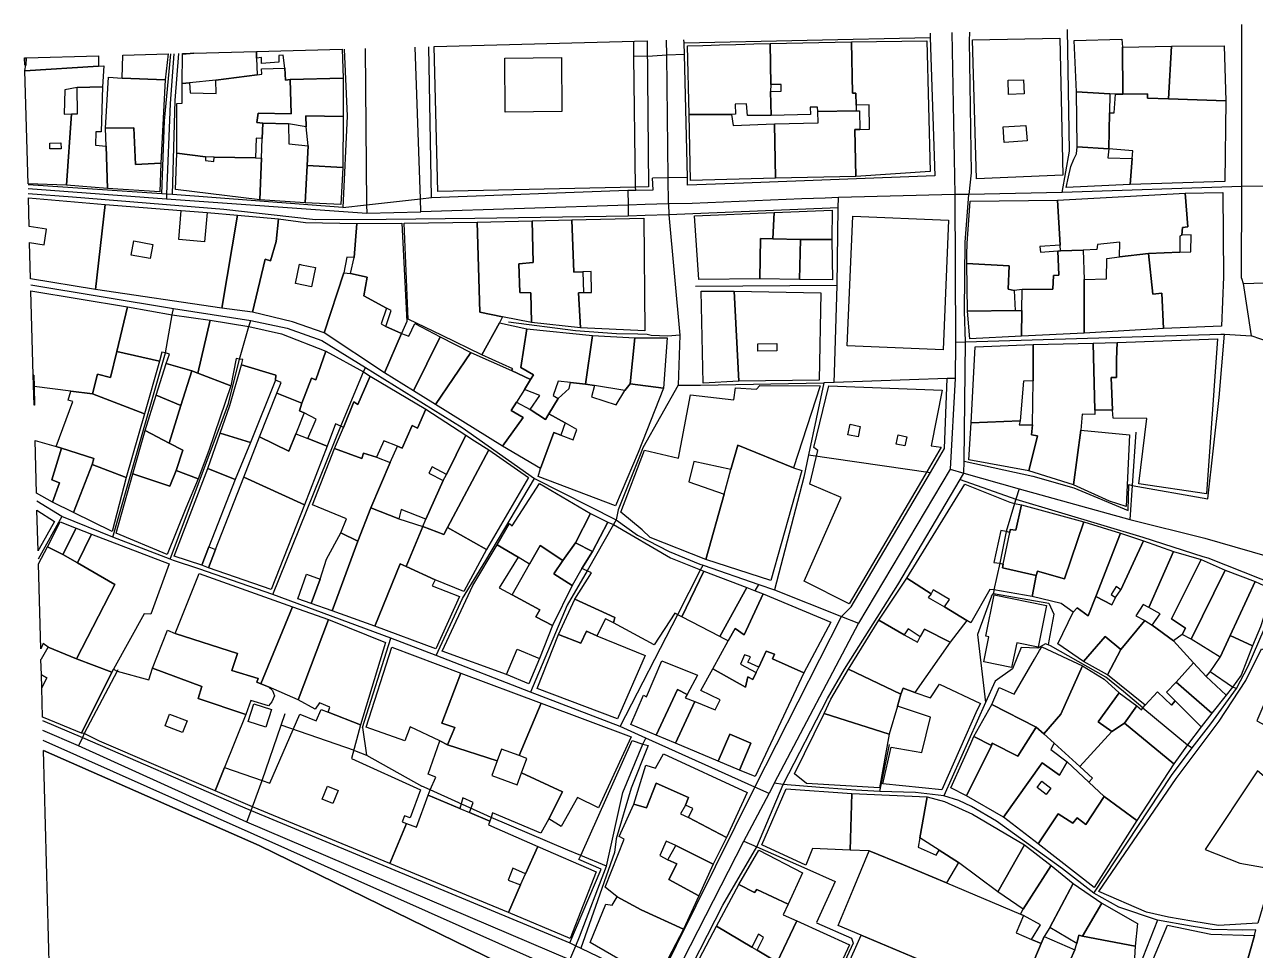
# Model space of a CAD drawing. Header units: millimetres. Extents: x 0 to 501, y 0 to 393.
# Drawn here: x 0 to 298.6, y 163.6 to 388.1 of the extents above; entities that cross this region are included whole.
import ezdxf

# ---------------------------------------------------------------- set-up
doc = ezdxf.new("R2010")
doc.units = ezdxf.units.MM

msp = doc.modelspace()

# ---------------------------------------------------------------- linework, layer by layer
at = {"layer": 'buildings'}
for points in [[(99.3612, 382.7451), (151.0214, 384.1521), (151.3718, 348.7636), (148.2211, 348.6871), (100.2836, 347.5873), (99.3612, 382.7451)], [(161.2234, 366.3137), (160.8455, 382.924), (164.5287, 383.0336), (168.6099, 383.154), (172.5292, 383.27), (176.9612, 383.4), (180.8599, 383.5248), (181.0505, 373.552), (180.9884, 371.8641), (181.0986, 366.0816), (175.4215, 366.0574), (175.1295, 368.8444), (172.4311, 368.771), (172.4954, 366.4063), (171.499, 366.3047), (161.2234, 366.3137)], [(181.0986, 366.0816), (180.9884, 371.8641), (183.5525, 371.9153), (183.5201, 373.6007), (181.0505, 373.552), (180.8599, 383.5248), (200.6106, 383.8948), (200.8478, 371.4639), (201.7113, 371.4874), (201.7572, 368.5633), (201.7875, 367.2039), (192.4492, 367.0055), (192.3858, 368.0938), (190.6108, 368.0734), (190.6467, 366.2577), (181.0986, 366.0816)], [(200.8478, 371.4639), (200.6106, 383.8948), (218.9334, 384.1423), (219.7359, 352.4416), (201.6942, 351.2889), (201.453, 362.6297), (202.681, 362.6538), (205.001, 362.745), (204.8812, 368.6297), (201.7572, 368.5633), (201.7113, 371.4874), (200.8478, 371.4639)], [(230.0049, 384.4065), (251.1935, 384.7786), (251.8826, 351.547), (230.9497, 350.7067), (230.0049, 384.4065)], [(254.672, 384.2212), (266.2415, 384.5457), (266.3477, 382.6294), (266.4617, 371.2571), (264.639, 371.254), (263.3409, 371.3212), (255.2412, 371.7527), (254.672, 384.2212)], [(266.4617, 371.2571), (266.3477, 382.6294), (278.271, 382.8517), (277.5194, 370.049), (272.4363, 370.2739), (272.4089, 371.2794), (266.4617, 371.2571)], [(277.5194, 370.049), (278.271, 382.8517), (291.0087, 382.9192), (291.4856, 369.6283), (277.5194, 370.049)], [(0.0482, 378.268), (0, 380.0388), (0.4015, 380.0498), (0.2868, 378.2847), (0.0482, 378.268)], [(0.4015, 380.0498), (17.9011, 380.5264), (17.8956, 377.9718), (0.0856, 376.8917), (0.083, 376.9857), (0.2868, 378.2847), (0.4015, 380.0498)], [(23.8188, 380.6876), (34.8568, 380.9882), (34.0863, 374.695), (23.631, 375.1093), (23.8188, 380.6876)], [(41.0282, 381.1563), (56.2212, 381.5701), (56.2699, 379.9381), (56.3853, 375.9445), (46.3623, 374.6097), (40.0123, 374.0084), (38.2009, 373.838), (38.3055, 380.912), (41.0282, 381.1563)], [(38.3149, 381.0824), (41.0282, 381.1563), (38.3055, 380.912), (38.3149, 381.0824)], [(56.2212, 381.5701), (77.0495, 382.1374), (77.3292, 375.1356), (64.4035, 374.7838), (63.3007, 374.6234), (63.1205, 377.5252), (62.7248, 380.6541), (61.6521, 380.6249), (61.6697, 378.9857), (57.4657, 378.6664), (57.4542, 380.0821), (56.2699, 379.9381), (56.2212, 381.5701)], [(116.5626, 366.8682), (116.4835, 379.9463), (130.2313, 380.1062), (130.305, 366.9814), (116.5626, 366.8682)], [(0.8302, 349.5158), (0.0856, 376.8917), (17.8956, 377.9718), (19.1896, 378.0536), (18.8886, 372.9866), (12.7431, 372.8101), (9.7322, 372.309), (9.5762, 366.3795), (11.3974, 366.4383), (10.1453, 349.1782), (0.8302, 349.5158)], [(36.8995, 356.9026), (36.9234, 368.9308), (38.1959, 369.0586), (38.2009, 373.838), (40.0123, 374.0084), (40.1679, 371.5159), (46.4502, 371.3793), (46.3623, 374.6097), (56.3853, 375.9445), (57.5626, 376.0977), (57.5009, 377.3723), (63.1205, 377.5252), (63.3007, 374.6234), (64.4035, 374.7838), (64.7107, 366.4726), (56.6261, 366.5974), (56.3636, 364.3356), (57.7729, 364.1504), (57.636, 360.4946), (56.1488, 360.566), (56.0564, 355.7748), (46.0119, 355.9767), (43.8643, 356.0021), (36.8995, 356.9026)], [(19.5994, 362.9908), (20.324, 375.3175), (23.631, 375.1093), (34.0863, 374.695), (33.0296, 354.4776), (26.8681, 354.1422), (26.5173, 363.0672), (19.5994, 362.9908)], [(56.3636, 364.3356), (56.6261, 366.5974), (64.7107, 366.4726), (64.4035, 374.7838), (77.3292, 375.1356), (77.2667, 365.7708), (68.2017, 365.9527), (68.2749, 363.2623), (64.0419, 364.0042), (57.7729, 364.1504), (56.3636, 364.3356)], [(238.5968, 374.5787), (242.3464, 374.7274), (242.4809, 371.2747), (238.7311, 371.1353), (238.5968, 374.5787)], [(10.1453, 349.1782), (11.3974, 366.4383), (12.8074, 366.4767), (12.7431, 372.8101), (18.8886, 372.9866), (18.5365, 362.1047), (17.2482, 362.0604), (17.2279, 358.8363), (19.7529, 358.5883), (20.1051, 348.3684), (10.1453, 349.1782)], [(255.348, 358.4144), (255.2412, 371.7527), (263.3409, 371.3212), (263.2443, 366.6882), (263.0491, 357.9907), (255.348, 358.4144)], [(263.0491, 357.9907), (263.2443, 366.6882), (264.3237, 366.7177), (264.639, 371.254), (266.4617, 371.2571), (272.4089, 371.2794), (272.4363, 370.2739), (277.5194, 370.049), (291.4856, 369.6283), (291.1682, 350.0551), (268.2548, 349.3005), (268.7505, 355.6399), (268.9029, 357.4794), (263.0491, 357.9907)], [(68.2749, 363.2623), (68.2017, 365.9527), (77.2667, 365.7708), (77.1896, 353.471), (68.5367, 353.8877), (68.81, 358.7304), (68.2749, 363.2623)], [(161.5849, 350.3086), (161.2234, 366.3137), (171.499, 366.3047), (171.9171, 363.5957), (181.9109, 364.0168), (182.1879, 350.8695), (161.5849, 350.3086)], [(182.1879, 350.8695), (181.9109, 364.0168), (192.5043, 364.24), (192.4492, 367.0055), (201.7875, 367.2039), (202.5838, 367.2162), (202.681, 362.6538), (201.453, 362.6297), (201.6942, 351.2889), (182.1879, 350.8695)], [(19.5994, 362.9908), (26.5173, 363.0672), (26.8681, 354.1422), (33.0296, 354.4776), (32.814, 347.5123), (20.1051, 348.3684), (19.7529, 358.5883), (19.5994, 362.9908)], [(57.0686, 345.6195), (57.4549, 355.7383), (57.636, 360.4946), (57.7729, 364.1504), (64.0419, 364.0042), (64.0725, 359.1605), (68.81, 358.7304), (68.5367, 353.8877), (68.0995, 344.8948), (57.0686, 345.6195)], [(237.4261, 363.274), (242.9517, 363.6574), (243.2158, 359.91), (237.6905, 359.5173), (237.4261, 363.274)], [(6.1531, 357.9482), (6.1289, 359.3357), (8.8214, 359.3809), (8.8326, 357.9745), (6.1531, 357.9482)], [(252.7058, 348.5882), (253.3035, 351.1851), (253.8562, 353.697), (254.5721, 355.4214), (255.1897, 356.7891), (255.348, 358.4144), (263.0491, 357.9907), (262.7844, 355.8127), (268.7505, 355.6399), (268.2548, 349.3005), (252.7058, 348.5882)], [(36.5987, 348.109), (36.8995, 356.9026), (43.8643, 356.0021), (43.8733, 355.1732), (45.9133, 354.884), (46.0119, 355.9767), (56.0564, 355.7748), (57.4549, 355.7383), (57.0686, 345.6195), (36.5987, 348.109)], [(68.0995, 344.8948), (68.5367, 353.8877), (77.1896, 353.471), (76.7524, 344.4781), (68.0995, 344.8948)], [(250.5755, 345.5023), (281.5918, 347.1949), (282.2597, 339.0333), (280.968, 338.8677), (280.8021, 337.0278), (280.2615, 336.7988), (280.2658, 332.9233), (272.7128, 332.6151), (265.614, 331.7416), (265.719, 335.322), (260.3397, 334.7748), (260.156, 333.5866), (256.8069, 333.3557), (251.3012, 333.2337), (251.2637, 334.6115), (250.5755, 345.5023)], [(272.7128, 332.6151), (280.2658, 332.9233), (282.9635, 333.0247), (283.0621, 337.0894), (280.8021, 337.0278), (280.968, 338.8677), (282.2597, 339.0333), (281.5918, 347.1949), (290.7012, 347.3686), (290.8812, 326.8866), (290.368, 314.9942), (276.3546, 314.4168), (275.8932, 322.9287), (273.7307, 322.758), (272.7128, 332.6151)], [(1.1116, 339.1689), (0.9241, 346.0615), (19.5763, 344.4784), (17.2201, 323.8809), (1.458, 326.4323), (1.2177, 335.2691), (4.7123, 334.7204), (5.3116, 338.5005), (1.1116, 339.1689)], [(17.2201, 323.8809), (19.5763, 344.4784), (37.945, 343.0403), (44.272, 342.5044), (51.6549, 341.8667), (47.8388, 319.3476), (17.2201, 323.8809)], [(228.6136, 330.1376), (228.6357, 332.2996), (228.6704, 334.993), (229.3834, 345.2512), (250.5755, 345.5023), (251.2637, 334.6115), (246.3043, 334.2621), (246.457, 332.8688), (250.6601, 333.2255), (250.9225, 327.3074), (249.6272, 327.2721), (249.5029, 323.9055), (242.052, 323.8144), (240.1188, 323.6499), (238.5991, 323.9253), (238.8777, 329.56), (228.6136, 330.1376)], [(37.4289, 335.9551), (37.945, 343.0403), (44.272, 342.5044), (43.6085, 335.3779), (37.4289, 335.9551)], [(47.8388, 319.3476), (51.6549, 341.8667), (61.5618, 341.0183), (61.0434, 335.5075), (59.6514, 330.8394), (58.3314, 331.2134), (55.2991, 318.3487), (47.8388, 319.3476)], [(55.2991, 318.3487), (58.3314, 331.2134), (59.6514, 330.8394), (61.0434, 335.5075), (61.5618, 341.0183), (68.19, 340.0807), (80.631, 339.8882), (79.9252, 331.5867), (78.2151, 331.6612), (77.4197, 327.8944), (72.6857, 313.3065), (64.9967, 316.0133), (55.2991, 318.3487)], [(109.8297, 340.1517), (123.1665, 340.5333), (123.4014, 330.4128), (119.9462, 330.1138), (120.1364, 323.1223), (122.8447, 323.0842), (122.9939, 315.868), (115.9215, 317.25), (110.4498, 318.3588), (109.8297, 340.1517)], [(120.1364, 323.1223), (119.9462, 330.1138), (123.4014, 330.4128), (123.1665, 340.5333), (132.7749, 340.7297), (133.2676, 328.082), (135.4467, 328.1413), (135.5843, 323.0863), (134.3767, 323.0534), (134.8504, 314.579), (122.9939, 315.868), (122.8447, 323.0842), (120.1364, 323.1223)], [(132.7749, 340.7297), (150.2686, 341.1779), (150.5064, 313.8406), (134.8504, 314.579), (134.3767, 323.0534), (135.5843, 323.0863), (137.5744, 323.1404), (137.4773, 328.1966), (135.4467, 328.1413), (133.2676, 328.082), (132.7749, 340.7297)], [(162.5409, 341.7263), (181.8221, 342.4841), (181.5629, 336.1325), (178.5635, 336.1999), (178.3842, 326.4221), (163.5631, 326.2515), (162.5409, 341.7263)], [(181.5629, 336.1325), (181.8221, 342.4841), (195.9621, 343.1206), (195.8856, 336.0101), (188.2161, 336.0156), (181.5629, 336.1325)], [(199.6129, 310.2026), (200.9452, 341.6073), (224.1689, 340.6373), (222.8369, 309.2232), (199.6129, 310.2026)], [(79.0789, 327.7066), (79.9252, 331.5867), (80.631, 339.8882), (91.5333, 339.924), (92.7228, 316.0597), (91.4713, 313.1748), (87.6365, 314.9151), (88.9304, 318.7235), (87.793, 319.3354), (82.3319, 322.2891), (83.0988, 326.8564), (79.0789, 327.7066)], [(92.0727, 339.948), (109.8297, 340.1517), (110.4498, 318.3588), (115.9215, 317.25), (115.1914, 315.7954), (110.9406, 308.0123), (101.2876, 312.678), (93.0984, 316.6475), (92.0727, 339.948)], [(25.8921, 332.1941), (26.521, 335.6304), (31.0873, 334.795), (30.4584, 331.3588), (25.8921, 332.1941)], [(178.3842, 326.4221), (178.5635, 336.1999), (181.5629, 336.1325), (188.2161, 336.0156), (188.0362, 326.2564), (178.3842, 326.4221)], [(188.0362, 326.2564), (188.2161, 336.0156), (195.8856, 336.0101), (196.0459, 326.1577), (188.0362, 326.2564)], [(241.8326, 312.5355), (241.9535, 318.7529), (242.052, 323.8144), (249.5029, 323.9055), (249.6272, 327.2721), (250.9225, 327.3074), (250.6601, 333.2255), (251.3012, 333.2337), (256.8069, 333.3557), (257.1148, 326.2649), (257.1112, 313.2591), (241.8326, 312.5355)], [(257.1112, 313.2591), (257.1148, 326.2649), (262.5051, 326.4117), (262.5863, 331.361), (265.614, 331.7416), (272.7128, 332.6151), (273.7307, 322.758), (275.8932, 322.9287), (276.3546, 314.4168), (257.1112, 313.2591)], [(65.7438, 325.2755), (66.6763, 329.9591), (67.1719, 329.8608), (70.5657, 329.1892), (69.6265, 324.5054), (65.7438, 325.2755)], [(228.7865, 318.5806), (228.6136, 330.1376), (238.8777, 329.56), (238.5991, 323.9253), (240.1188, 323.6499), (240.3542, 318.7279), (228.7865, 318.5806)], [(72.6857, 313.3065), (77.4197, 327.8944), (79.0789, 327.7066), (83.0988, 326.8564), (82.3319, 322.2891), (87.793, 319.3354), (86.5131, 315.5087), (87.6365, 314.9151), (91.4713, 313.1748), (87.2886, 303.6328), (72.6857, 313.3065)], [(2.0925, 303.1038), (1.5363, 323.5537), (24.9701, 319.6757), (22.3423, 308.8158), (20.8186, 302.5324), (17.6581, 303.3128), (16.4919, 298.5297), (11.1741, 299.1956), (2.293, 300.3049), (2.217, 303.0978), (2.0925, 303.1038)], [(164.6643, 301.1737), (164.1666, 323.4264), (172.1662, 323.4486), (173.3142, 301.6142), (164.6643, 301.1737)], [(172.1662, 323.4486), (193.1604, 323.0326), (192.7791, 301.8274), (173.3142, 301.6142), (172.1662, 323.4486)], [(22.3423, 308.8158), (24.9701, 319.6757), (35.8117, 317.7254), (45.0221, 316.4201), (42.0167, 303.5562), (40.5428, 304.131), (34.3775, 305.9197), (35.193, 308.2058), (34.2197, 308.4961), (33.3298, 308.6955), (32.7147, 306.4894), (22.3423, 308.8158)], [(228.7865, 318.5806), (240.3542, 318.7279), (241.9535, 318.7529), (241.8326, 312.5355), (229.3206, 311.8593), (228.7865, 318.5806)], [(42.0167, 303.5562), (45.0221, 316.4201), (54.3876, 314.8769), (62.2952, 313.0703), (73.1226, 308.9117), (70.6313, 301.9684), (69.6354, 302.3419), (67.2422, 296.2584), (61.1734, 298.7205), (62.2244, 301.2831), (60.9113, 301.8996), (60.9804, 303.0846), (52.5958, 305.5489), (52.9648, 306.8726), (52.1058, 306.9331), (51.3104, 307.135), (50.0068, 300.457), (42.0167, 303.5562)], [(87.2886, 303.6328), (91.4713, 313.1748), (93.1839, 312.5134), (94.7131, 315.6108), (100.789, 312.3943), (94.3272, 299.2779), (87.2886, 303.6328)], [(110.9406, 308.0123), (115.1914, 315.7954), (121.8688, 314.2909), (120.4222, 304.9351), (123.4877, 303.1832), (122.764, 301.9896), (118.1532, 304.2119), (118.4861, 304.6308), (110.9406, 308.0123)], [(120.4222, 304.9351), (121.8688, 314.2909), (137.8243, 312.7221), (136.0592, 300.9261), (132.4163, 301.3207), (129.4777, 301.632), (128.2762, 298.1522), (129.4771, 297.4396), (127.21, 293.6699), (126.3765, 292.2964), (122.6363, 294.7752), (125.035, 298.1758), (121.2887, 299.639), (122.764, 301.9896), (123.4877, 303.1832), (120.4222, 304.9351)], [(94.3272, 299.2779), (100.789, 312.3943), (108.2384, 308.5723), (99.6905, 295.9488), (94.3272, 299.2779)], [(136.0592, 300.9261), (137.8243, 312.7221), (148.0954, 312.1353), (146.8925, 301.016), (145.6273, 299.3791), (138.2494, 300.5758), (136.0592, 300.9261)], [(146.8925, 301.016), (148.0954, 312.1353), (155.8739, 312.0955), (154.9966, 299.9323), (146.8925, 301.016)], [(177.9087, 308.9222), (177.8873, 310.7011), (182.5032, 310.7708), (182.5249, 308.9827), (177.9087, 308.9222)], [(243.6473, 279.8656), (245.7173, 288.3906), (244.3075, 288.5944), (244.5648, 291.0423), (244.7133, 301.7044), (244.6901, 310.4892), (259.2563, 310.8486), (259.6855, 294.5938), (259.634, 293.5117), (256.5853, 293.6523), (256.2595, 289.7491), (254.494, 276.4903), (243.6473, 279.8656)], [(259.6855, 294.5938), (259.2563, 310.8486), (265.0996, 310.9705), (264.8998, 306.9031), (264.9113, 302.5154), (263.6227, 302.4803), (263.939, 294.5886), (259.6855, 294.5938)], [(263.6227, 302.4803), (264.9113, 302.5154), (264.8998, 306.9031), (265.0996, 310.9705), (289.4607, 311.8671), (286.7233, 274.3124), (270.3052, 276.7533), (272.3043, 292.5898), (264.1404, 292.6469), (263.939, 294.5886), (263.6227, 302.4803)], [(16.4919, 298.5297), (17.6581, 303.3128), (20.8186, 302.5324), (22.3423, 308.8158), (32.7147, 306.4894), (29.0988, 293.73), (16.4919, 298.5297)], [(66.698, 294.4268), (67.2422, 296.2584), (69.6354, 302.3419), (70.6313, 301.9684), (73.1226, 308.9117), (82.2393, 303.8587), (83.8798, 302.8692), (80.8335, 295.976), (79.8443, 296.6013), (77.3537, 290.3753), (76.6967, 290.7022), (75.4397, 291.2456), (73.4325, 285.862), (68.7381, 287.6814), (70.7775, 292.3764), (67.8193, 293.9077), (66.698, 294.4268)], [(99.6905, 295.9488), (108.2384, 308.5723), (118.1532, 304.2119), (122.764, 301.9896), (121.2887, 299.639), (119.3347, 296.5207), (118.0864, 294.5116), (120.9422, 292.7727), (115.986, 285.8554), (99.6905, 295.9488)], [(229.6252, 291.5019), (230.6022, 309.9192), (244.6901, 310.4892), (244.7133, 301.7044), (242.3386, 301.6397), (241.5219, 291.9656), (229.6252, 291.5019)], [(31.8934, 298.2127), (34.3775, 305.9197), (40.5428, 304.131), (37.9098, 295.6932), (31.8934, 298.2127)], [(47.4361, 288.9837), (49.7989, 295.6906), (52.5958, 305.5489), (60.9804, 303.0846), (60.9113, 301.8996), (54.8295, 286.7253), (47.4361, 288.9837)], [(2.2917, 295.7811), (2.0925, 303.1038), (2.217, 303.0978), (2.293, 300.3049), (2.4161, 295.7805), (2.2917, 295.7811)], [(35.0732, 286.5512), (37.9098, 295.6932), (40.5428, 304.131), (42.0167, 303.5562), (50.0068, 300.457), (44.7211, 284.8013), (42.1333, 277.9299), (36.7587, 279.9358), (38.3583, 284.917), (35.0732, 286.5512)], [(75.1835, 285.2761), (77.3537, 290.3753), (79.8443, 296.6013), (80.8335, 295.976), (83.8798, 302.8692), (97.3782, 294.8331), (95.3495, 290.2408), (94.0502, 290.8483), (91.5991, 285.406), (90.4598, 285.8408), (87.1236, 287.1196), (85.3943, 283.1876), (82.2346, 284.1823), (81.8381, 282.8765), (75.1835, 285.2761)], [(7.6433, 285.7864), (11.6815, 296.6753), (10.5929, 296.9811), (11.1741, 299.1956), (16.4919, 298.5297), (29.0988, 293.73), (24.6591, 278.2464), (16.4239, 281.4229), (16.8109, 282.8309), (8.9632, 285.4124), (7.6433, 285.7864)], [(57.0188, 288.1451), (61.1734, 298.7205), (67.2422, 296.2584), (66.698, 294.4268), (67.8193, 293.9077), (65.776, 288.8585), (64.0742, 284.6571), (57.0188, 288.1451)], [(124.5989, 278.4783), (125.2071, 280.442), (128.3915, 289.2023), (130.1111, 288.5317), (133.0789, 287.392), (134.0095, 289.9142), (131.1239, 291.5033), (127.21, 293.6699), (129.4771, 297.4396), (132.118, 299.8778), (132.4163, 301.3207), (136.0592, 300.9261), (138.2494, 300.5758), (137.567, 297.8647), (143.5426, 295.8567), (145.6273, 299.3791), (146.8925, 301.016), (154.9966, 299.9323), (148.8534, 284.2905), (143.357, 271.4239), (124.5989, 278.4783)], [(144.6961, 269.8486), (150.3758, 284.9095), (158.6853, 282.9743), (161.5691, 298.3131), (172.0744, 297.0619), (172.4806, 299.9983), (177.5787, 299.7179), (178.3994, 300.5694), (193.038, 300.5022), (186.5507, 280.6399), (173.0271, 286.1224), (171.3853, 280.2177), (162.3394, 282.1701), (161.1789, 277.1822), (169.7315, 274.2567), (165.3089, 258.4009), (151.7491, 263.7241), (149.8567, 265.5358), (144.6961, 269.8486)], [(189.1287, 253.152), (198.1433, 273.4278), (190.5473, 276.6774), (192.4724, 284.8258), (191.5144, 285.545), (195.1581, 300.4947), (222.6586, 299.4082), (219.9204, 285.9179), (222.4194, 285.632), (218.4382, 278.8623), (200.0543, 247.6268), (189.1287, 253.152)], [(29.2103, 289.6338), (31.8934, 298.2127), (37.9098, 295.6932), (35.0732, 286.5512), (29.2103, 289.6338)], [(115.986, 285.8554), (120.9422, 292.7727), (118.0864, 294.5116), (119.3347, 296.5207), (122.6363, 294.7752), (126.3765, 292.2964), (127.21, 293.6699), (131.1239, 291.5033), (130.1111, 288.5317), (128.3915, 289.2023), (125.2071, 280.442), (115.986, 285.8554)], [(84.0008, 270.8799), (88.6767, 281.898), (90.4598, 285.8408), (91.5991, 285.406), (94.0502, 290.8483), (95.3495, 290.2408), (97.3782, 294.8331), (107.0486, 288.5375), (102.3722, 279.0286), (98.8521, 280.8613), (98.0364, 279.3299), (101.5362, 277.4966), (97.3624, 268.1225), (91.3555, 270.5397), (90.7694, 268.2598), (84.0008, 270.8799)], [(199.7407, 288.6478), (200.2732, 291.1591), (202.7243, 290.6482), (202.2053, 288.1373), (199.7407, 288.6478)], [(229.1, 282.5252), (229.6252, 291.5019), (241.5219, 291.9656), (241.3303, 291.066), (244.5648, 291.0423), (244.3075, 288.5944), (245.7173, 288.3906), (243.6473, 279.8656), (229.1, 282.5252)], [(254.494, 276.4903), (256.2595, 289.7491), (268.0592, 288.5706), (267.2698, 271.2018), (263.2574, 272.518), (254.494, 276.4903)], [(2.871, 274.4828), (2.5241, 287.2352), (7.6433, 285.7864), (8.9632, 285.4124), (6.5871, 277.7083), (8.4358, 277.0039), (6.7829, 272.2449), (2.871, 274.4828)], [(26.2744, 279.1754), (29.2103, 289.6338), (35.0732, 286.5512), (38.3583, 284.917), (36.7587, 279.9358), (35.2557, 276.1217), (26.2744, 279.1754)], [(44.4406, 280.4708), (47.4361, 288.9837), (54.8295, 286.7253), (51.0628, 277.7722), (44.4406, 280.4708)], [(53.1807, 278.3423), (57.0188, 288.1451), (64.0742, 284.6571), (65.776, 288.8585), (68.7381, 287.6814), (73.4325, 285.862), (67.8857, 271.6153), (53.1807, 278.3423)], [(96.6537, 266.3797), (97.3624, 268.1225), (101.5362, 277.4966), (102.3722, 279.0286), (107.0486, 288.5375), (109.131, 287.1874), (112.6354, 284.9351), (102.5679, 266.1307), (101.6747, 264.4667), (96.6537, 266.3797)], [(211.4566, 286.3303), (211.9147, 288.5973), (214.0667, 288.1622), (213.6016, 285.9042), (211.4566, 286.3303)], [(6.5871, 277.7083), (8.9632, 285.4124), (16.8109, 282.8309), (16.4239, 281.4229), (11.8523, 269.7928), (6.7829, 272.2449), (8.4358, 277.0039), (6.5871, 277.7083)], [(69.8354, 271.6683), (75.1835, 285.2761), (81.8381, 282.8765), (82.2346, 284.1823), (85.3943, 283.1876), (88.6767, 281.898), (84.0008, 270.8799), (80.878, 262.8294), (76.711, 264.8681), (78.1315, 268.242), (69.8354, 271.6683)], [(102.5679, 266.1307), (112.6354, 284.9351), (122.234, 278.3021), (112.0903, 260.8093), (102.5679, 266.1307)], [(165.3089, 258.4009), (169.7315, 274.2567), (171.3853, 280.2177), (173.0271, 286.1224), (186.5507, 280.6399), (188.5616, 279.9307), (181.0845, 253.2777), (165.3089, 258.4009)], [(11.8523, 269.7928), (16.4239, 281.4229), (24.6591, 278.2464), (21.2534, 265.204), (11.8523, 269.7928)], [(22.223, 264.8018), (26.2744, 279.1754), (35.2557, 276.1217), (36.7587, 279.9358), (42.1333, 277.9299), (39.1195, 270.8326), (34.5991, 259.5579), (22.223, 264.8018)], [(36.2898, 259.2033), (44.4406, 280.4708), (51.0628, 277.7722), (44.6742, 261.4624), (42.96, 256.9718), (36.2898, 259.2033)], [(44.5906, 256.3454), (46.3116, 260.8361), (53.1807, 278.3423), (67.8857, 271.6153), (59.7816, 251.1129), (44.5906, 256.3454)], [(114.6582, 261.9599), (117.6844, 267.1104), (118.3335, 266.5784), (124.9403, 276.8479), (137.3384, 269.5552), (133.6498, 262.4488), (130.5459, 258.172), (125.0529, 261.7956), (122.49, 257.2353), (119.7224, 258.9581), (114.6582, 261.9599)], [(214.0211, 253.8857), (228.1059, 276.6381), (239.0262, 272.2959), (240.2035, 271.9553), (241.86, 271.6184), (240.5089, 265.4514), (239.0856, 265.6549), (239.0052, 264.8887), (238.1125, 265.1905), (236.8246, 265.379), (235.1978, 257.6859), (236.6006, 257.4912), (237.4585, 257.2258), (237.2657, 256.3727), (245.4588, 254.4996), (244.4961, 249.4425), (235.1305, 250.9856), (234.2099, 251.0723), (229.5483, 243.0077), (228.6284, 243.5696), (223.1975, 246.8967), (224.4391, 248.6541), (220.4785, 251.043), (219.9652, 250.0602), (214.0211, 253.8857)], [(3.2524, 260.4605), (2.9833, 270.352), (7.2528, 267.6274), (3.5377, 260.9955), (3.2524, 260.4605)], [(74.6471, 245.9368), (80.878, 262.8294), (84.0008, 270.8799), (90.7694, 268.2598), (96.6537, 266.3797), (92.5838, 256.6637), (91.1551, 257.3142), (84.9975, 242.1938), (74.6471, 245.9368)], [(133.6498, 262.4488), (137.3384, 269.5552), (141.481, 267.4227), (137.7924, 260.3163), (133.6498, 262.4488)], [(237.2657, 256.3727), (237.4585, 257.2258), (239.0052, 264.8887), (239.0856, 265.6549), (240.5089, 265.4514), (241.86, 271.6184), (256.9797, 267.5211), (252.2855, 253.7167), (245.7465, 255.5882), (245.4588, 254.4996), (237.2657, 256.3727)], [(5.5435, 261.4693), (8.5991, 267.5243), (12.5036, 265.9535), (9.2599, 259.6139), (5.5435, 261.4693)], [(9.2599, 259.6139), (12.5036, 265.9535), (16.1876, 264.5444), (12.8669, 257.56), (9.2599, 259.6139)], [(92.5838, 256.6637), (96.6537, 266.3797), (101.6747, 264.4667), (102.5679, 266.1307), (112.0903, 260.8093), (106.5538, 250.6528), (99.598, 253.454), (92.5838, 256.6637)], [(133.4819, 248.7771), (137.542, 255.1296), (136.4894, 255.604), (135.2234, 256.231), (137.7924, 260.3163), (141.481, 267.4227), (142.8407, 266.8262), (156.6844, 258.7623), (164.758, 255.5723), (159.4634, 244.472), (157.7714, 245.3669), (152.754, 237.7213), (142.8478, 243.0042), (143.2379, 244.3005), (133.4819, 248.7771)], [(244.4961, 249.4425), (245.4588, 254.4996), (245.7465, 255.5882), (252.2855, 253.7167), (256.9797, 267.5211), (265.9201, 264.7367), (259.8831, 249.4144), (258.0397, 244.7153), (255.3934, 246.6929), (254.4301, 245.6232), (251.4571, 247.6943), (244.4961, 249.4425)], [(12.6227, 234.2716), (21.8548, 252.2798), (12.8669, 257.56), (16.1876, 264.5444), (35.1061, 257.2985), (30.6374, 245.1122), (29.0418, 245.1992), (21.5546, 231.7941), (21.1618, 231.094), (12.6227, 234.2716)], [(69.5627, 247.699), (71.6834, 253.6261), (73.2135, 258.4284), (76.711, 264.8681), (80.878, 262.8294), (74.6471, 245.9368), (69.5627, 247.699)], [(250.6624, 237.9556), (254.4301, 245.6232), (255.3934, 246.6929), (258.0397, 244.7153), (259.8831, 249.4144), (263.8011, 247.3504), (264.7112, 249.136), (265.9568, 250.996), (271.4596, 262.8753), (278.7792, 260.3543), (272.7766, 246.7471), (271.3596, 247.4631), (269.5838, 244.741), (271.7891, 243.5899), (265.9318, 236.5455), (262.1738, 239.6759), (256.938, 233.6081), (250.6624, 237.9556)], [(259.8831, 249.4144), (265.9201, 264.7367), (271.4596, 262.8753), (265.9568, 250.996), (264.8538, 251.8324), (263.6115, 249.8514), (264.7112, 249.136), (263.8011, 247.3504), (259.8831, 249.4144)], [(3.8982, 236.7151), (3.3371, 257.3465), (5.5435, 261.4693), (9.2599, 259.6139), (12.8669, 257.56), (21.8548, 252.2798), (12.6227, 234.2716), (5.7404, 237.1029), (4.5199, 238.0386), (3.8982, 236.7151)], [(42.96, 256.9718), (44.6742, 261.4624), (46.3116, 260.8361), (44.5906, 256.3454), (42.96, 256.9718)], [(101.2711, 236.1337), (108.7701, 252.0733), (114.6582, 261.9599), (119.7224, 258.9581), (115.1721, 251.5115), (118.3238, 249.8179), (125.0388, 246.1902), (124.0063, 244.4385), (128.0524, 242.3779), (124.9484, 234.3838), (122.3478, 228.2294), (116.9116, 230.513), (101.2711, 236.1337)], [(118.3238, 249.8179), (122.49, 257.2353), (125.0529, 261.7956), (130.5459, 258.172), (128.3738, 254.88), (132.8509, 252.1138), (128.0524, 242.3779), (124.0063, 244.4385), (125.0388, 246.1902), (118.3238, 249.8179)], [(128.3738, 254.88), (130.5459, 258.172), (133.6498, 262.4488), (137.7924, 260.3163), (135.2234, 256.231), (132.8509, 252.1138), (128.3738, 254.88)], [(272.7766, 246.7471), (278.7792, 260.3543), (285.4287, 258.3926), (278.2453, 244.0173), (281.6494, 241.7343), (280.8269, 240.2027), (278.7232, 238.6175), (273.5484, 242.4546), (275.5195, 245.1914), (272.7766, 246.7471)], [(84.9975, 242.1938), (91.1551, 257.3142), (92.5838, 256.6637), (99.598, 253.454), (98.9081, 252.0099), (105.5068, 249.4318), (99.7909, 236.6897), (84.9975, 242.1938)], [(278.2453, 244.0173), (285.4287, 258.3926), (291.2853, 255.7945), (283.0252, 239.0607), (280.8269, 240.2027), (281.6494, 241.7343), (278.2453, 244.0173)], [(36.4962, 240.4456), (42.3388, 254.9891), (64.9727, 246.922), (57.2844, 228.257), (56.3762, 228.6329), (56.6703, 229.4887), (50.2499, 231.4661), (51.6774, 235.5762), (36.4962, 240.4456)], [(66.297, 248.8679), (68.4312, 254.7953), (71.6834, 253.6261), (69.5627, 247.699), (66.297, 248.8679)], [(159.4634, 244.472), (164.758, 255.5723), (175.2442, 251.5536), (168.6813, 239.6735), (159.4634, 244.472)], [(207.2839, 243.6964), (214.0211, 253.8857), (219.9652, 250.0602), (219.2472, 249.1555), (223.1975, 246.8967), (228.6284, 243.5696), (224.5981, 238.3544), (218.3756, 241.4923), (217.3249, 239.6656), (214.3692, 241.5975), (213.3971, 240.1084), (207.2839, 243.6964)], [(283.0252, 239.0607), (291.2853, 255.7945), (298.5371, 253.0387), (292.4801, 239.9425), (290.0775, 234.7064), (283.0252, 239.0607)], [(168.6813, 239.6735), (175.2442, 251.5536), (177.236, 250.8066), (179.1607, 250.0391), (174.571, 240.076), (172.3613, 241.6369), (170.7141, 238.6574), (169.7092, 239.1145), (168.6813, 239.6735)], [(292.4801, 239.9425), (298.5371, 253.0387), (302.8026, 251.1053), (299.8973, 242.0172), (297.8825, 237.4158), (292.4801, 239.9425)], [(129.4962, 240.1813), (133.4819, 248.7771), (143.2379, 244.3005), (142.8478, 243.0042), (140.9499, 244.024), (138.8211, 239.8854), (136.313, 241.0004), (134.9821, 238.0574), (129.4962, 240.1813)], [(166.943, 231.8562), (170.7141, 238.6574), (172.3613, 241.6369), (174.571, 240.076), (179.1607, 250.0391), (195.6386, 243.1744), (189.0996, 230.9129), (181.4199, 234.2627), (181.9144, 235.4407), (179.9577, 236.1421), (178.1181, 232.2909), (175.5006, 233.4587), (176.1132, 234.7611), (174.6891, 235.244), (173.6642, 232.9615), (177.5055, 230.9885), (176.6943, 229.2895), (175.4762, 229.8899), (174.9092, 227.4056), (166.943, 231.8562)], [(232.7151, 233.5965), (233.96, 239.6436), (233.2066, 239.801), (235.2697, 249.8161), (247.9538, 247.2272), (245.877, 237.1228), (240.7013, 238.1822), (239.4784, 232.2135), (232.7151, 233.5965)], [(57.2844, 228.257), (64.9727, 246.922), (73.7194, 243.8061), (66.3637, 224.3302), (59.1689, 227.4791), (57.2844, 228.257)], [(66.3637, 224.3302), (73.7194, 243.8061), (87.568, 238.2856), (81.5292, 218.3052), (73.6212, 221.3601), (74.0735, 222.6022), (71.5685, 223.6054), (70.5299, 222.0772), (66.3637, 224.3302)], [(199.9327, 231.7575), (207.2839, 243.6964), (213.3971, 240.1084), (216.6116, 238.3419), (217.3249, 239.6656), (218.3756, 241.4923), (224.6033, 238.3551), (215.9849, 226.1483), (213.1283, 227.1698), (212.6268, 225.7494), (199.9327, 231.7575)], [(262.7289, 230.4491), (265.9318, 236.5455), (271.7891, 243.5899), (273.5484, 242.4546), (278.7232, 238.6175), (283.6077, 233.2911), (279.42, 228.6492), (277.0163, 226.1801), (279.16, 224.0678), (278.2772, 223.0189), (274.8334, 226.2604), (271.8958, 223.0687), (262.7289, 230.4491)], [(31.0407, 232.0242), (34.6724, 241.2252), (36.4962, 240.4456), (51.6774, 235.5762), (50.2499, 231.4661), (56.6703, 229.4887), (56.3762, 228.6329), (57.2844, 228.257), (59.1689, 227.4791), (60.151, 226.6208), (60.6174, 225.3571), (60.0168, 223.8594), (59.1729, 222.8676), (54.8626, 224.213), (53.674, 220.7522), (42.1375, 224.668), (42.9957, 227.6167), (31.0407, 232.0242)], [(124.3764, 227.1201), (129.4962, 240.1813), (134.9821, 238.0574), (136.313, 241.0004), (138.8211, 239.8854), (150.5225, 235.1265), (143.8669, 219.7036), (124.3764, 227.1201)], [(256.938, 233.6081), (262.1738, 239.6759), (265.9318, 236.5455), (262.7289, 230.4491), (256.938, 233.6081)], [(286.7092, 229.9751), (287.6157, 231.1457), (290.0775, 234.7064), (292.4801, 239.9425), (297.8825, 237.4158), (295.1653, 230.3452), (293.0306, 227.4175), (291.5044, 225.4475), (286.7092, 229.9751)], [(4.0708, 230.371), (3.9696, 234.0912), (4.0755, 234.272), (5.7404, 237.1029), (12.6227, 234.2716), (21.1618, 231.094), (13.8421, 216.2495), (4.5424, 220.0865), (4.3483, 220.1668), (4.1563, 227.2277), (5.4027, 229.6592), (4.0708, 230.371)], [(82.9097, 217.6907), (89.0987, 237.1161), (105.8508, 230.8362), (101.1916, 218.7099), (104.3541, 217.6127), (102.6303, 213.4759), (100.7487, 214.3936), (93.534, 217.7748), (92.2155, 214.3757), (82.9097, 217.6907)], [(116.9116, 230.513), (119.5189, 236.6676), (124.9484, 234.3838), (122.3478, 228.2294), (116.9116, 230.513)], [(157.9474, 213.8542), (162.5741, 223.9488), (167.5772, 221.9515), (168.7212, 224.3211), (164.0345, 226.5971), (166.943, 231.8562), (174.9092, 227.4056), (175.4762, 229.8899), (176.6943, 229.2895), (177.5055, 230.9885), (178.1181, 232.2909), (179.9577, 236.1421), (181.9144, 235.4407), (181.4199, 234.2627), (189.0996, 230.9129), (177.2818, 205.7256), (173.4315, 207.2884), (176.2367, 213.8583), (171.0936, 216.0381), (168.2881, 209.4775), (157.9474, 213.8542)], [(234.6447, 223.2093), (236.4556, 227.3672), (240.0853, 225.7239), (245.0061, 234.1868), (246.2184, 236.2787), (246.773, 237.2348), (256.6338, 232.6309), (251.4452, 220.8626), (247.2603, 216.1184), (245.4684, 217.7093), (234.6447, 223.2093)], [(260.6704, 177.8763), (279.3957, 205.255), (289.8124, 219.1594), (296.2607, 229.0428), (300.1166, 236.6941), (325.253, 226.7396), (323.2431, 219.4832), (302.2292, 226.8017), (298.9847, 219.2602), (308.5245, 214.0513), (302.4847, 204.2908), (299.1265, 207.1154), (286.4666, 188.0724), (294.8338, 184.7694), (303.1106, 183.2993), (299.1874, 170.1866), (289.6293, 169.6188), (283.2197, 170.7019), (277.5698, 171.6567), (272.1824, 172.8888), (260.6704, 177.8763)], [(147.0767, 218.3563), (150.1241, 225.4545), (150.8779, 225.0465), (154.615, 233.8404), (163.2653, 230.3028), (160.7451, 225.6598), (158.3969, 226.8536), (153.2701, 215.7858), (147.0767, 218.3563)], [(279.42, 228.6492), (283.6077, 233.2911), (286.7092, 229.9751), (291.5044, 225.4475), (288.0647, 221.1055), (279.42, 228.6492)], [(4.1563, 227.2277), (4.0708, 230.371), (5.4027, 229.6592), (4.1563, 227.2277)], [(13.8421, 216.2495), (21.1618, 231.094), (21.5546, 231.7941), (22.4456, 231.306), (30.1532, 229.1586), (31.0407, 232.0242), (42.9957, 227.6167), (42.1375, 224.668), (53.674, 220.7522), (48.5327, 207.9792), (46.2437, 202.2805), (18.2014, 214.3371), (14.4725, 216.1549), (13.8421, 216.2495)], [(101.1916, 218.7099), (105.8508, 230.8362), (125.3655, 223.5229), (120.0134, 210.8093), (115.704, 212.369), (114.6677, 209.5179), (102.6303, 213.4759), (104.3541, 217.6127), (101.1916, 218.7099)], [(193.9801, 221.0213), (195.6066, 224.5127), (199.9327, 231.7575), (212.6268, 225.7494), (211.7557, 222.7817), (209.7602, 215.9822), (193.9801, 221.0213)], [(247.2603, 216.1184), (251.4452, 220.8626), (256.6338, 232.6309), (261.8946, 229.355), (265.5572, 226.0077), (260.4487, 218.9837), (263.7724, 216.6799), (255.9893, 208.2042), (249.7799, 213.8393), (247.2603, 216.1184)], [(208.2506, 203.9788), (210.2769, 212.8753), (217.6645, 211.5765), (219.822, 220.1132), (211.7557, 222.7817), (212.6268, 225.7494), (213.1283, 227.1698), (215.9849, 226.1483), (219.7801, 224.8728), (221.959, 228.1649), (231.9165, 223.4797), (231.1151, 221.9207), (222.5549, 202.5609), (208.2506, 203.9788)], [(277.0163, 226.1801), (279.42, 228.6492), (288.0647, 221.1055), (285.4472, 217.8107), (279.16, 224.0678), (277.0163, 226.1801)], [(153.2701, 215.7858), (158.3969, 226.8536), (160.7451, 225.6598), (160.2944, 224.8556), (162.5741, 223.9488), (157.9474, 213.8542), (153.2701, 215.7858)], [(260.4487, 218.9837), (265.5572, 226.0077), (269.8692, 222.8644), (266.8357, 218.7291), (263.7724, 216.6799), (260.4487, 218.9837)], [(266.8357, 218.7291), (269.8692, 222.8644), (270.9605, 221.9625), (271.3188, 222.4381), (271.8958, 223.0687), (274.8334, 226.2604), (278.2772, 223.0189), (279.16, 224.0678), (285.4472, 217.8107), (282.1225, 213.4625), (278.7913, 208.8533), (266.8357, 218.7291)], [(46.2437, 202.2805), (48.5327, 207.9792), (57.6453, 204.8174), (59.5063, 204.1599), (66.788, 220.8947), (70.7141, 219.278), (71.9361, 222.0037), (73.6212, 221.3601), (81.5292, 218.3052), (79.2739, 210.1293), (96.0206, 202.5635), (93.581, 195.7054), (92.1768, 196.1983), (91.5806, 194.7846), (92.6927, 194.3583), (88.6494, 184.6524), (55.3016, 198.3998), (46.2437, 202.2805)], [(54.2516, 219.1282), (55.6485, 223.3679), (59.8993, 221.9743), (58.5021, 217.7439), (54.2516, 219.1282)], [(120.0134, 210.8093), (125.3655, 223.5229), (147.138, 215.3581), (139.2555, 198.1317), (134.17, 200.6764), (130.175, 193.6642), (127.2013, 195.5118), (130.4864, 202.0668), (120.5519, 206.6502), (121.8481, 210.1233), (120.0134, 210.8093)], [(186.8165, 206.4044), (193.9801, 221.0213), (209.7602, 215.9822), (207.413, 203.0057), (189.6762, 204.0321), (186.8165, 206.4044)], [(230.2985, 215.4608), (234.6447, 223.2093), (245.4684, 217.7093), (241.021, 210.7033), (234.7705, 213.8777), (234.5836, 213.3043), (230.2985, 215.4608)], [(34.1009, 218.0583), (35.1918, 220.8922), (39.4217, 219.2744), (38.3308, 216.4405), (34.1009, 218.0583)], [(255.9893, 208.2042), (263.7724, 216.6799), (266.8357, 218.7291), (278.7913, 208.8533), (269.8692, 195.1014), (261.9333, 200.913), (258.2274, 204.3616), (259.1118, 205.3546), (255.9893, 208.2042)], [(168.2881, 209.4775), (171.0936, 216.0381), (176.2367, 213.8583), (173.4315, 207.2884), (168.2881, 209.4775)], [(224.7197, 203.0239), (227.6819, 209.6506), (229.5473, 213.7913), (230.2985, 215.4608), (234.5836, 213.3043), (228.5501, 201.0752), (224.7197, 203.0239)], [(228.5501, 201.0752), (234.5836, 213.3043), (234.7705, 213.8777), (241.021, 210.7033), (245.4684, 217.7093), (247.2603, 216.1184), (249.7799, 213.8393), (248.9849, 212.2897), (252.9558, 209.2769), (251.091, 206.1051), (246.8995, 209.0374), (237.5362, 195.8698), (228.5501, 201.0752)], [(97.9129, 201.2548), (98.3646, 202.5155), (99.8007, 205.5638), (97.9502, 206.3333), (100.7487, 214.3936), (102.6303, 213.4759), (114.6677, 209.5179), (113.3652, 206.0261), (119.4825, 203.7703), (120.5519, 206.6502), (130.4864, 202.0668), (127.2013, 195.5118), (125.2577, 192.0118), (113.5512, 196.957), (113.2318, 195.793), (112.8973, 194.9361), (107.9729, 197.0194), (108.8458, 199.4282), (106.3307, 200.5522), (105.61, 198.0079), (97.9129, 201.2548)], [(147.8124, 199.0167), (150.6875, 208.4767), (153.0838, 207.75), (155.0207, 211.2498), (175.2863, 201.8981), (170.2582, 190.9262), (161.0849, 195.8192), (162.1058, 197.9991), (160.3621, 198.8087), (161.0678, 200.6632), (153.1964, 204.1103), (150.8681, 198.1217), (147.8124, 199.0167)], [(237.5362, 195.8698), (246.8995, 209.0374), (251.091, 206.1051), (252.9558, 209.2769), (258.2274, 204.3616), (261.9333, 200.913), (257.4666, 194.1207), (255.3646, 195.6939), (254.3317, 194.4546), (250.8061, 196.7343), (245.9358, 189.3907), (237.5362, 195.8698)], [(72.1566, 200.2558), (73.4615, 203.4123), (76.0835, 202.3284), (74.7783, 199.1812), (72.1566, 200.2558)], [(140.8867, 178.8817), (145.4304, 190.5392), (144.2582, 191.1874), (147.8124, 199.0167), (150.8681, 198.1217), (153.1964, 204.1103), (161.0678, 200.6632), (160.3621, 198.8087), (159.1223, 196.7346), (161.0849, 195.8192), (170.2582, 190.9262), (167.0846, 184.4953), (157.9751, 189.0267), (155.6309, 190.0715), (154.1053, 186.5922), (156.0979, 185.5658), (158.2107, 184.5891), (156.3024, 180.7827), (163.5876, 176.7979), (159.8234, 168.7485), (149.5954, 173.4451), (143.7505, 176.6026), (140.8867, 178.8817)], [(245.6576, 203.0783), (246.7976, 204.6), (249.0033, 202.9365), (247.863, 201.4241), (245.6576, 203.0783)], [(88.6494, 184.6524), (92.6927, 194.3583), (95.0735, 193.4542), (97.9129, 201.2548), (105.61, 198.0079), (107.9729, 197.0194), (112.8973, 194.9361), (112.5301, 194.0411), (124.4943, 188.8048), (121.5148, 182.1835), (118.4597, 183.5538), (117.3516, 180.6076), (120.3117, 179.5049), (117.3955, 172.7923), (88.6494, 184.6524)], [(178.8598, 189.176), (184.7545, 202.7894), (200.6658, 201.6109), (200.2758, 187.9144), (191.1979, 188.3101), (189.5791, 184.2879), (178.8598, 189.176)], [(200.2758, 187.9144), (200.6658, 201.6109), (218.9435, 200.8043), (217.1956, 190.8626), (216.7914, 188.597), (221.1654, 186.6479), (221.8815, 187.8692), (226.6145, 184.8864), (223.6834, 179.962), (213.2492, 184.2989), (204.8995, 187.7049), (200.2758, 187.9144)], [(217.1956, 190.8626), (218.9435, 200.8043), (223.1857, 199.7273), (229.9686, 196.586), (242.5859, 189.1877), (236.0903, 177.8124), (226.6145, 184.8864), (221.8815, 187.8692), (217.1956, 190.8626)], [(245.9358, 189.3907), (250.8061, 196.7343), (254.3317, 194.4546), (255.3646, 195.6939), (257.4666, 194.1207), (261.9333, 200.913), (269.8692, 195.1014), (259.5089, 178.8788), (245.9358, 189.3907)], [(117.3955, 172.7923), (120.3117, 179.5049), (121.5148, 182.1835), (124.4943, 188.8048), (138.6854, 182.6136), (132.3398, 166.4632), (117.3955, 172.7923)], [(156.0979, 185.5658), (157.9751, 189.0267), (167.0846, 184.4953), (163.5876, 176.7979), (156.3024, 180.7827), (158.2107, 184.5891), (156.0979, 185.5658)], [(236.0903, 177.8124), (242.5859, 189.1877), (249.1022, 184.1852), (242.2555, 173.555), (236.0903, 177.8124)], [(173.2552, 179.5393), (178.119, 187.8701), (188.7388, 182.4203), (185.2728, 174.8263), (177.6419, 178.3637), (177.1222, 177.6136), (173.2552, 179.5393)], [(197.3914, 169.6222), (201.0624, 178.3678), (204.8995, 187.7049), (213.2492, 184.2989), (223.6834, 179.962), (241.64, 172.3551), (242.3708, 172.0489), (240.5744, 167.8541), (244.3313, 166.2515), (246.6737, 165.2719), (242.6757, 155.8932), (237.0205, 158.2825), (235.0788, 153.7205), (227.5452, 156.9065), (202.9982, 167.2781), (197.3914, 169.6222)], [(241.64, 172.3551), (242.2555, 173.555), (249.1022, 184.1852), (254.3994, 179.8203), (248.7568, 169.1018), (247.3982, 166.9313), (246.6737, 165.2719), (244.3313, 166.2515), (246.4693, 169.8034), (242.3708, 172.0489), (241.64, 172.3551)], [(167.8312, 169.4696), (173.2552, 179.5393), (177.1222, 177.6136), (177.6419, 178.3637), (185.2728, 174.8263), (184.0814, 172.2132), (187.3417, 170.7461), (182.6108, 160.7605), (177.7735, 163.6101), (179.2563, 166.6783), (178.0456, 167.5024), (176.4421, 164.403), (167.8312, 169.4696)], [(248.7568, 169.1018), (254.3994, 179.8203), (261.3219, 175.0246), (256.698, 167.0635), (255.8219, 167.2539), (255.2677, 165.2917), (248.7568, 169.1018)], [(137.2206, 165.474), (141.0174, 174.8233), (142.538, 174.52), (143.7505, 176.6026), (149.5954, 173.4451), (159.8234, 168.7485), (153.3126, 156.1898), (137.2206, 165.474)], [(256.698, 167.0635), (261.3219, 175.0246), (269.9964, 170.1088), (269.4773, 164.6259), (256.698, 167.0635)], [(182.0428, 159.5525), (182.6108, 160.7605), (187.3417, 170.7461), (200.1583, 164.9555), (192.9058, 149.3859), (183.2792, 149.1052), (185.6626, 157.2847), (182.0428, 159.5525)], [(160.4394, 155.2937), (167.8312, 169.4696), (176.4421, 164.403), (177.7735, 163.6101), (182.6108, 160.7605), (182.0428, 159.5525), (185.6626, 157.2847), (183.2792, 149.1052), (171.3922, 149.0238), (160.4394, 155.2937)], [(195.3877, 150.2268), (202.9982, 167.2781), (227.5452, 156.9065), (224.4513, 149.2853), (215.1781, 152.3867), (216.9052, 156.4025), (208.2729, 160.2667), (206.2926, 154.6415), (204.1553, 148.5836), (195.3877, 150.2268)], [(249.8204, 107.4932), (252.0343, 111.7272), (259.9452, 126.9142), (263.778, 124.5125), (271.3942, 119.7822), (280.2272, 147.7113), (283.2917, 146.9936), (284.2006, 151.7976), (287.4683, 150.806), (290.7635, 149.7964), (291.7043, 152.6822), (293.0317, 156.743), (295.2511, 156.0675), (298.3638, 167.2109), (298.6985, 168.5523)], [(253.6158, 160.9984), (254.8111, 163.7141), (255.2677, 165.2917), (255.8219, 167.2539), (256.698, 167.0635), (269.4773, 164.6259), (269.1281, 158.8589), (268.7281, 157.4319), (267.8762, 156.4863), (253.6158, 160.9984)], [(269.6639, 151.5787), (277.306, 169.6931), (287.7969, 167.4913), (298.3638, 167.2109), (295.2511, 156.0675), (293.0317, 156.743), (291.7043, 152.6822), (288.6012, 153.8274), (287.4683, 150.806), (284.2006, 151.7976), (283.2917, 146.9936), (280.2272, 147.7113), (269.6639, 151.5787)], [(241.7076, 154.255), (242.6757, 155.8932), (246.6737, 165.2719), (247.3982, 166.9313), (254.8111, 163.7141), (253.6158, 160.9984), (250.5413, 154.1509), (249.0499, 150.9054), (241.7076, 154.255)]]:
    msp.add_lwpolyline(points, dxfattribs=at)
at = {"layer": 'minor_roads'}
for points in [[(82.6187, 382.2891), (82.9796, 344.3867), (83.001, 342.3563)], [(96.124, 342.6575), (96.0171, 345.8408), (94.718, 382.6186)], [(83.001, 342.3563), (96.124, 342.6575)]]:
    msp.add_lwpolyline(points, dxfattribs=at)
at = {"layer": 'paths'}
for points in [[(219.7013, 386.0227), (219.7273, 384.9837), (220.8297, 351.4466)], [(224.9558, 386.1658), (225.6738, 346.8551)], [(229.2741, 386.2834), (229.1814, 384.1512), (229.6943, 352.1818), (229.0682, 346.9103)], [(251.7001, 347.3403), (253.5134, 357.3583), (253.02, 386.9302)], [(295.2926, 348.8352), (295.3295, 388.0825)], [(98.696, 346.1373), (98.0782, 382.7101)], [(148.2211, 348.6871), (147.8457, 380.3341), (147.8027, 384.0644)], [(156.2365, 344.657), (156.1544, 350.8968), (155.7897, 380.6622), (155.7451, 384.2808)], [(160.847, 349.1426), (160.8038, 350.9768), (160.0845, 380.8723), (160.0149, 383.6746), (159.9451, 384.3952)], [(160.0149, 383.6746), (219.7273, 384.9837)], [(33.3256, 347.0697), (33.9318, 364.7409), (35.4882, 381.0054)], [(36.2273, 381.0255), (35.2885, 368.9702), (34.4615, 347.0075), (34.4179, 345.879)], [(35.9162, 346.8887), (36.4986, 369.6552), (37.4058, 381.0576)], [(77.5262, 382.1504), (78.2976, 365.8455), (77.1775, 343.7444)], [(160.0845, 380.8723), (155.7897, 380.6622), (152.3252, 380.4561), (147.8457, 380.3341)], [(98.696, 346.1373), (146.3916, 347.9386), (148.2961, 347.9159), (152.4985, 348.0489), (152.3807, 350.8872)], [(160.8038, 350.9768), (156.1544, 350.8968), (152.3807, 350.8872)], [(220.8297, 351.4466), (174.4444, 349.6246), (160.847, 349.1426)], [(490.1209, 327.2679), (469.6595, 338.3461), (468.6174, 338.6811), (467.3987, 339.0578), (436.9664, 348.6251), (421.4803, 350.56), (407.4483, 351.165), (386.5701, 351.2853), (361.1355, 350.1449), (340.2631, 349.3152), (303.9056, 348.8929), (295.2926, 348.8352)], [(77.1775, 343.7444), (35.9162, 346.8887), (34.4615, 347.0075), (33.3256, 347.0697), (0.8383, 349.2164)], [(0.8629, 348.3127), (34.4179, 345.879), (83.001, 342.3563)], [(197.4053, 343.6723), (162.0962, 342.1893), (156.2893, 341.9753), (150.5902, 341.7643), (146.4683, 341.6521), (109.2174, 341.0667), (87.7285, 340.808), (70.5545, 340.7692), (48.3422, 343.2766), (11.6421, 346.2749), (0.8965, 347.0764)], [(146.3916, 347.9386), (146.4358, 344.3343), (146.4683, 341.6521)], [(148.2961, 347.9159), (148.2211, 348.6871)], [(229.0682, 346.9103), (225.6738, 346.8551), (197.4458, 346.1516), (194.2494, 346.018), (188.6046, 345.7991), (161.9933, 344.7299), (156.2365, 344.657)], [(158.3032, 152.9158), (169.4204, 174.581), (177.6181, 188.7369), (184.066, 203.7768), (194.8057, 224.6679), (198.9333, 231.7676), (211.8649, 252.2432), (227.014, 277.8102), (227.8852, 279.2872), (227.9268, 282.2231), (228.314, 311.1425), (228.0037, 318.5686), (228.188, 335.3525), (229.0682, 346.9103)], [(225.6738, 346.8551), (225.8248, 311.0654)], [(295.2926, 348.8352), (251.7001, 347.3403), (229.0682, 346.9103)], [(295.2771, 326.6058), (295.2926, 348.8352)], [(77.1775, 343.7444), (82.9844, 344.3934), (96.0173, 345.8485), (98.696, 346.1373)], [(156.2365, 344.657), (150.5502, 344.4743), (146.4358, 344.3343), (96.124, 342.6575)], [(156.2365, 344.657), (156.2893, 341.9753), (158.975, 312.7575), (158.5881, 300.6822), (149.9825, 285.4671)], [(196.4523, 301.3125), (196.4899, 303.6519), (197.148, 324.8554), (197.4053, 343.6723), (197.4458, 346.1516)], [(295.2771, 326.6058), (295.6225, 325.3295), (297.5813, 312.6566)], [(295.628, 325.3302), (316.574, 325.9842), (335.0337, 326.1704), (361.7539, 323.7403), (380.4103, 321.9103), (398.5136, 319.8138), (415.9524, 317.8203), (416.6114, 317.6706), (409.6478, 299.4534), (403.3079, 282.3805)], [(1.4966, 325.0129), (36.149, 319.2252), (54.8671, 316.3619), (63.6674, 314.4958), (72.073, 311.5104), (82.6961, 304.9332), (106.1741, 290.405), (123.7195, 278.0444), (143.5307, 268.0188), (148.7228, 264.2845), (156.4135, 260.2828), (163.8074, 257.2606), (164.5978, 256.9934), (178.1796, 252.3509), (181.9081, 251.0456), (198.2067, 244.5672), (202.3359, 242.9282)], [(197.148, 324.8554), (162.8116, 324.5914)], [(34.2197, 308.4961), (35.8117, 317.7254)], [(35.8117, 317.7254), (36.149, 319.2252)], [(52.1058, 306.9331), (54.3876, 314.8769)], [(54.3876, 314.8769), (54.8671, 316.3619)], [(151.0307, 312.9326), (148.7542, 312.9824), (143.6402, 313.104), (133.6699, 313.8016), (117.3827, 315.9017)], [(158.975, 312.7575), (156.0782, 312.5296), (151.9828, 312.679), (151.0307, 312.9326)], [(225.8248, 311.0654), (225.7663, 302.3064), (224.6038, 280.2879)], [(225.8248, 311.0654), (228.314, 311.1425), (290.2598, 313.0161)], [(227.9268, 282.2231), (244.6202, 278.5971), (254.5345, 275.7461), (267.7469, 270.2925), (267.9075, 276.5389), (268.6959, 276.3461), (287.1004, 273.1116), (289.8203, 297.6786), (291.1109, 313.002)], [(290.2598, 313.0161), (291.1109, 313.002), (297.5842, 312.6569)], [(309.3308, 308.6073), (297.5813, 312.6566)], [(21.4271, 263.7833), (34.2197, 308.4961)], [(35.2771, 258.4584), (49.4344, 296.1838), (52.1058, 306.9331)], [(82.2393, 303.8587), (82.6961, 304.9332)], [(76.6967, 290.7022), (82.2393, 303.8587)], [(225.7663, 302.3064), (223.8034, 302.2436), (196.4523, 301.3125), (193.9497, 301.235)], [(200.5675, 246.8768), (219.791, 279.514), (223.1851, 285.2801), (223.8034, 302.2436)], [(158.5881, 300.6822), (163.9632, 300.6422)], [(163.9632, 300.6422), (193.9497, 301.235)], [(193.9497, 301.235), (190.1915, 283.7948), (189.023, 278.3595)], [(60.2466, 249.9051), (76.6967, 290.7022)], [(269.5738, 289.2267), (268.6959, 276.3461), (268.1318, 268.0577)], [(149.9825, 285.4671), (149.5178, 284.1874), (143.9913, 270.4443), (143.5307, 268.0188)], [(190.1915, 283.7948), (219.791, 279.514)], [(99.8534, 235.1356), (106.2776, 248.8938), (111.8656, 258.148), (123.7195, 278.0444)], [(224.6038, 280.2879), (202.3359, 242.9282), (181.9015, 204.1744)], [(189.023, 278.3595), (181.9081, 251.0456)], [(224.6038, 280.2879), (227.8852, 279.2872), (241.2955, 275.488), (268.1318, 268.0577), (286.3276, 263.5598)], [(227.014, 277.8102), (240.5326, 273.0077), (271.2786, 263.8206), (285.8876, 259.1411), (287.0796, 258.7543), (304.216, 252.0103)], [(241.2955, 275.488), (240.5326, 273.0077), (240.2035, 271.9553)], [(180.6126, 201.6705), (177.1951, 203.2078), (150.7045, 215.0452), (144.504, 217.8763), (122.7069, 226.1989), (99.8534, 235.1356), (88.8443, 239.2706), (60.2466, 249.9051), (42.2822, 256.0776), (36.1627, 258.1657), (35.2771, 258.4584), (21.4271, 263.7833), (9.0027, 268.8209), (2.924, 272.5343)], [(240.2035, 271.9553), (238.1125, 265.1905)], [(9.0027, 268.8209), (3.307, 258.4515)], [(142.8407, 266.8262), (136.4894, 255.604)], [(143.5307, 268.0188), (142.8407, 266.8262)], [(238.1125, 265.1905), (236.6006, 257.4912)], [(286.3276, 263.5598), (305.1341, 258.1547), (304.216, 252.0103), (303.882, 251.1347)], [(164.0227, 255.8678), (164.6041, 256.9952)], [(236.6006, 257.4912), (235.1305, 250.9856), (235.0448, 250.1634)], [(136.4894, 255.604), (131.6047, 247.3005), (122.7069, 226.1989)], [(158.4541, 245.0237), (164.0227, 255.8678)], [(177.236, 250.8066), (178.1796, 252.3509)], [(259.4589, 177.4893), (278.2625, 205.9601), (283.3179, 212.7032), (287.7712, 218.4982), (294.0057, 227.0621), (296.8402, 232.5522), (300.7696, 241.4726), (303.882, 251.1347)], [(234.5636, 249.4888), (231.2253, 240.1839), (233.1315, 223.7364)], [(234.5636, 249.4888), (235.0448, 250.1634), (248.4899, 247.8185), (249.7043, 245.1218), (248.5015, 238.6503), (248.3137, 237.6774)], [(144.504, 217.8763), (158.4541, 245.0237)], [(153.3781, 155.2692), (177.1951, 203.2078), (198.2067, 244.5672), (200.5675, 246.8768)], [(81.9397, 217.6084), (88.8443, 239.2706)], [(271.3188, 222.4381), (266.6282, 226.3443), (262.2934, 229.8317), (248.9355, 237.4055), (248.3186, 237.6783), (247.6782, 237.9582), (245.8271, 236.888), (241.7645, 236.9996), (239.7218, 231.8534), (235.4446, 228.9026), (233.1315, 223.7364), (223.042, 201.037)], [(22.6251, 231.6556), (22.4456, 231.306), (14.4725, 216.1549)], [(294.0057, 227.0621), (293.0306, 227.4175), (287.6157, 231.1457)], [(57.6453, 204.8174), (62.2375, 218.1716), (63.2134, 221.0117)], [(271.3188, 222.4381), (282.1225, 213.4625)], [(4.3713, 219.3204), (14.0391, 215.2114), (51.3617, 199.0379), (54.9739, 197.5431), (132.2668, 165.4271)], [(80.0045, 212.059), (62.2375, 218.1716)], [(150.6244, 153.7502), (132.3178, 161.32), (53.8902, 194.6907), (13.1088, 213.1738), (4.437, 216.9062)], [(14.4725, 216.1549), (14.0391, 215.2114), (13.1088, 213.1738)], [(81.9397, 217.6084), (82.9505, 210.9577)], [(141.1446, 184.0408), (145.1362, 201.8413), (149.995, 213.5818), (150.7045, 215.0452)], [(149.1713, 150.0866), (4.5018, 214.5218)], [(80.0045, 212.059), (82.9505, 210.9577), (96.4031, 203.3938)], [(132.2668, 165.4271), (139.8895, 183.2706), (134.4922, 185.6112), (134.9379, 186.6015), (147.3975, 214.508)], [(151.2989, 213.3006), (147.1517, 202.9489), (143.5161, 190.6734), (143.1545, 187.3376), (134.9893, 164.1224)], [(147.3975, 214.508), (149.995, 213.5818), (151.2989, 213.3006)], [(207.5253, 202.1051), (209.8131, 213.5428)], [(282.1225, 213.4625), (283.3179, 212.7032)], [(55.3016, 198.3998), (57.6453, 204.8174)], [(113.2318, 195.793), (98.3646, 202.5155), (96.4031, 203.3938)], [(181.9015, 204.1744), (180.6126, 201.6705)], [(274.8695, 170.903), (265.4672, 174.0381), (259.4589, 177.4893), (251.8179, 183.3834), (235.786, 194.9371), (229.7205, 198.5078), (226.6295, 199.9515), (223.042, 201.037), (216.1536, 201.8556), (207.5253, 202.1051), (201.6635, 202.4113), (192.9618, 203.1247), (184.066, 203.7768), (181.9015, 204.1744)], [(155.1528, 151.8332), (156.0865, 153.9921), (174.5275, 190.0922), (180.6126, 201.6705)], [(53.8902, 194.6907), (54.9739, 197.5431), (55.3016, 198.3998)], [(141.1446, 184.0408), (134.9379, 186.6015), (131.776, 187.9223), (113.2318, 195.793)], [(174.5275, 190.0922), (177.6181, 188.7369), (189.7579, 183.3655), (196.6226, 180.329), (192.1591, 170.3152)], [(132.3178, 161.32), (133.7308, 164.7216), (134.657, 166.9083), (141.1446, 184.0408)], [(192.1539, 170.3088), (200.629, 166.5148), (200.9917, 165.3415), (193.4505, 148.9722)], [(274.8695, 170.903), (258.87, 130.2016), (257.8522, 127.91)], [(298.6985, 168.5523), (295.5802, 168.5232), (288.0553, 168.6629), (283.0771, 169.4962), (274.8695, 170.903)], [(132.2668, 165.4271), (133.7308, 164.7216), (134.9893, 164.1224), (151.5855, 156.1427), (153.3781, 155.2692), (156.0865, 153.9921), (158.3032, 152.9158)]]:
    msp.add_lwpolyline(points, dxfattribs=at)
at = {"layer": 'water'}
for points in [[(442.5162, 11.7703), (249.0018, 6.5), (242.2675, 9.9866), (7.2782, 112.444), (4.5686, 212.0661), (56.9072, 189.0152), (217.9781, 110.306), (241.2777, 88.4786), (263.4909, 76.5529), (275.4567, 70.525), (292.6888, 62.2649), (300.0131, 59.8279), (316.5729, 52.4532), (345.4318, 40.4574), (356.1961, 35.6639), (441.4345, 12.6371), (442.5162, 11.7703)], [(442.5162, 11.7703), (441.4345, 12.6371), (356.1961, 35.6639), (345.4318, 40.4574), (316.5729, 52.4532), (300.0131, 59.8279), (292.6888, 62.2649), (275.4567, 70.525), (263.4909, 76.5529), (241.2777, 88.4786), (217.9781, 110.306), (56.9072, 189.0152), (4.5686, 212.0661)]]:
    msp.add_lwpolyline(points, dxfattribs=at)

doc.saveas('drawing.dxf')
